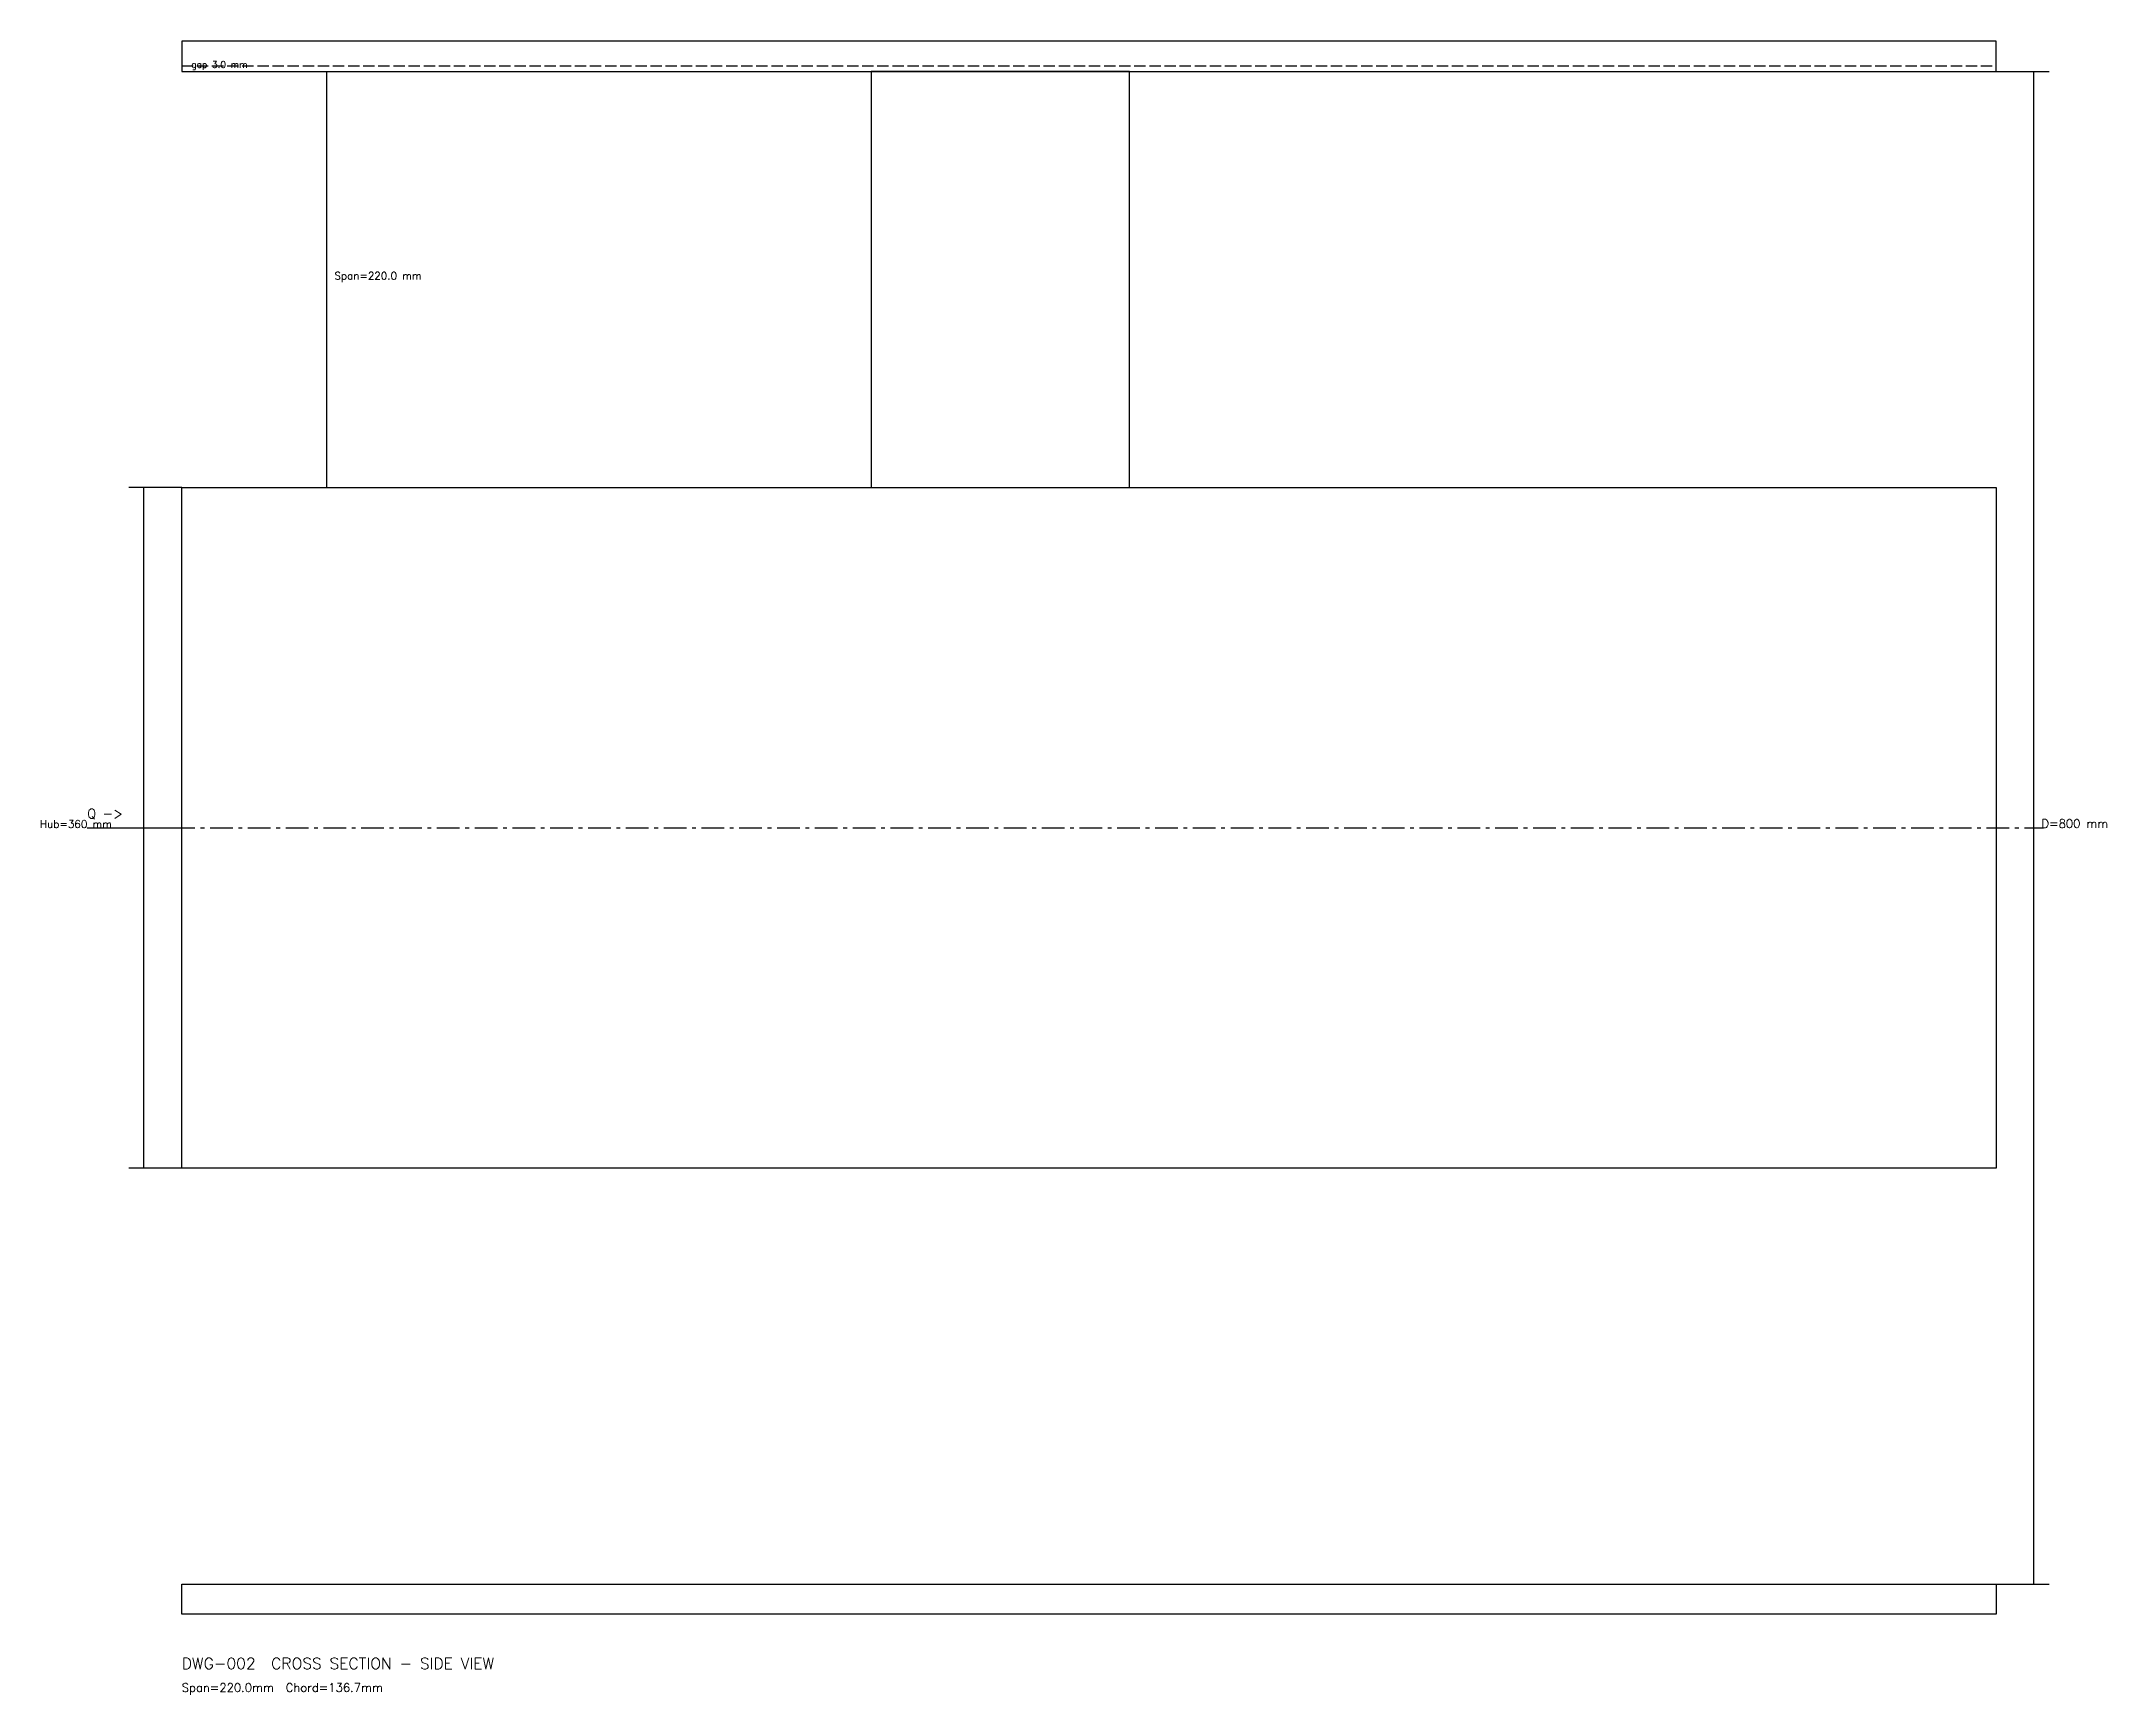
# Model space of a CAD drawing. Extents: x -74 to 1019, y -458 to 416.
import ezdxf

# ---------------------------------------------------------------- set-up
doc = ezdxf.new("R2010")
doc.units = 0
doc.linetypes.add('CENTER', pattern=[20, 12, -3, 2, -3])
doc.linetypes.add('DASHED', pattern=[8, 6, -2])
for name, color, linetype in [('ANNOTATION', 3, 'Continuous'), ('BLADES', 5, 'Continuous'), ('CASING', 8, 'Continuous'), ('CENTERLINE', 1, 'Continuous'), ('DIMENSIONS', 7, 'Continuous'), ('HUB', 9, 'Continuous'), ('TIP_CLEARANCE', 2, 'Continuous'), ('TITLE_BLOCK', 5, 'Continuous')]:
    doc.layers.add(name, color=color, linetype=linetype)
doc.styles.get("Standard").update_dxf_attribs({"font": 'simplex.shx'})

msp = doc.modelspace()

# ---------------------------------------------------------------- linework, layer by layer
at = {"layer": 'ANNOTATION'}
msp.add_line((-50, 0), (-5, 0), dxfattribs=at)
at = {"layer": 'BLADES'}
msp.add_lwpolyline([(364.8, 180), (501.5, 180), (501.5, 400), (364.8, 400)], close=True, dxfattribs=at)
at = {"layer": 'CASING'}
for points in [[(0, 400), (960, 400), (960, 416), (0, 416)], [(0, -400), (960, -400), (960, -416), (0, -416)]]:
    msp.add_lwpolyline(points, close=True, dxfattribs=at)
at = {"layer": 'CENTERLINE', "linetype": 'CENTER'}
msp.add_line((-25, 0), (985, 0), dxfattribs=at)
at = {"layer": 'DIMENSIONS'}
for p, q in [((76.8, 180), (76.8, 400)), ((960, 400), (988, 400)), ((980, -400), (980, 400)), ((0, 180), (-28, 180)), ((-20, -180), (-20, 180)), ((0, -180), (-28, -180)), ((960, -400), (988, -400))]:
    msp.add_line(p, q, dxfattribs=at)
at = {"layer": 'HUB'}
msp.add_lwpolyline([(0, 180), (960, 180), (960, -180), (0, -180)], close=True, dxfattribs=at)
at = {"layer": 'TIP_CLEARANCE', "linetype": 'DASHED'}
msp.add_line((0, 403), (960, 403), dxfattribs=at)

# ---------------------------------------------------------------- texts
at = {"layer": 'ANNOTATION'}
for s, height, p in [('gap 3.0 mm', 3.5, (5, 402)), ('Q ->', 5, (-50, 5)), ('Span=220.0mm  Chord=136.7mm', 4.5, (0, -457))]:
    msp.add_text(s, height=height, dxfattribs=at).set_placement(p)
at = {"layer": 'DIMENSIONS'}
for s, height, p in [('Span=220.0 mm', 4, (80.8, 290)), ('Hub=360 mm', 4, (-75, 0)), ('D=800 mm', 4.5, (984, 0))]:
    msp.add_text(s, height=height, dxfattribs=at).set_placement(p)
at = {"layer": 'TITLE_BLOCK'}
msp.add_text('DWG-002  CROSS SECTION - SIDE VIEW', height=6, dxfattribs=at).set_placement((0, -445))

doc.saveas('drawing.dxf')
